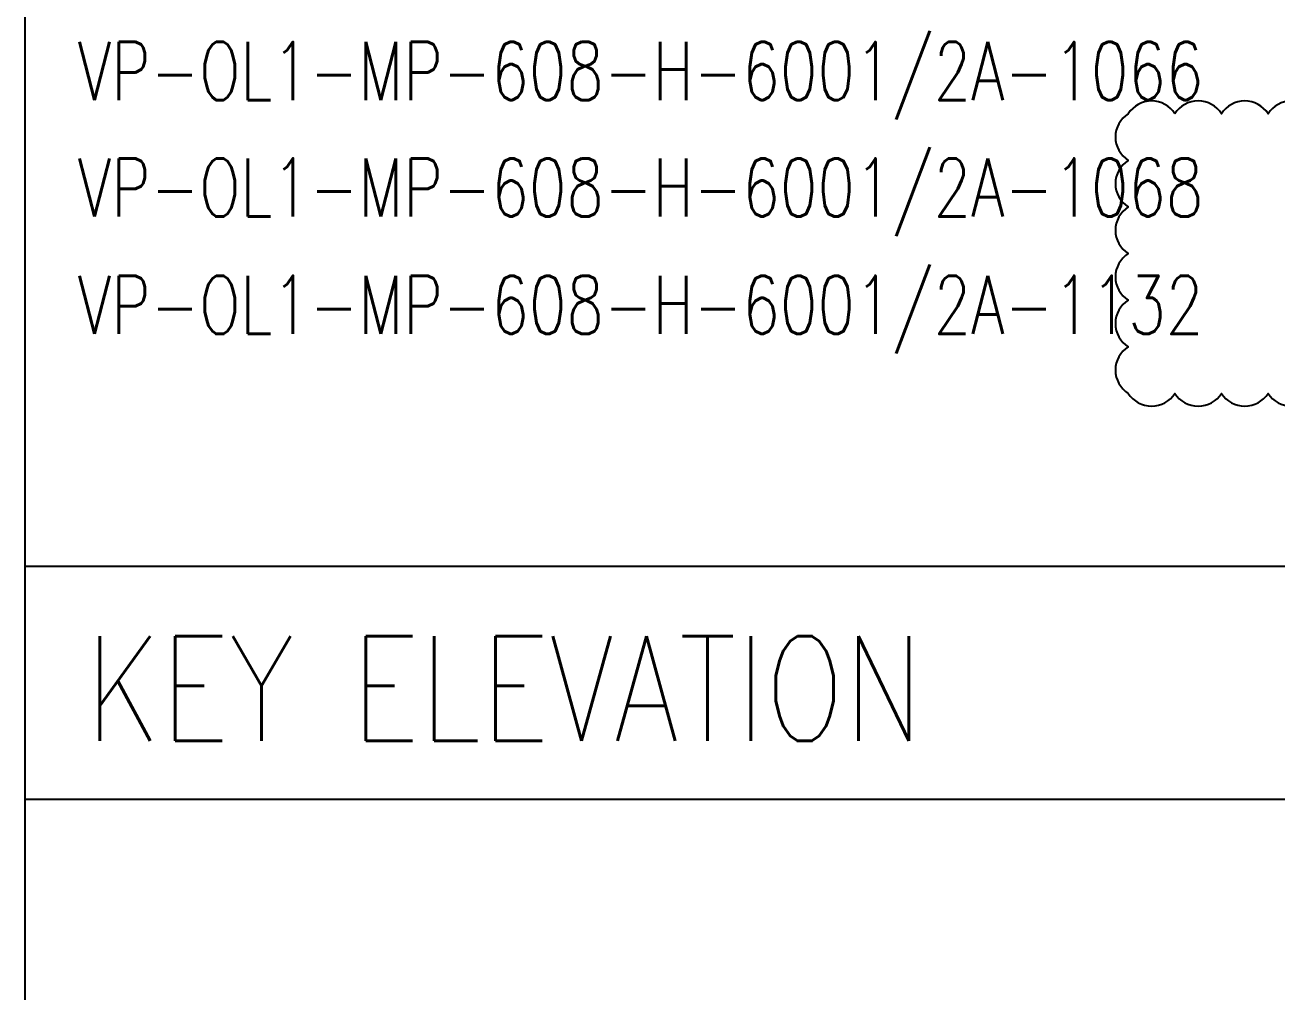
# Model space of a CAD drawing. Header units: millimetres. Extents: x 0 to 134087, y -49114 to 20834.
# Drawn here: x 40922 to 42265, y -38942 to -37905 of the extents above; entities that cross this region are included whole.
import ezdxf

# ---------------------------------------------------------------- set-up
doc = ezdxf.new("R2010")
doc.units = ezdxf.units.MM
doc.header["$LTSCALE"] = 35
for name, color, linetype in [('CON-C', 4, 'Continuous'), ('REV-0A', 2, 'Continuous'), ('TXT-C', 4, 'Continuous'), ('TXT-Y', 2, 'Continuous')]:
    doc.layers.add(name, color=color, linetype=linetype)
doc.styles.add('SIMPLEX', font='simplex.shx', dxfattribs={"width": 0.8})

msp = doc.modelspace()

# ---------------------------------------------------------------- linework, layer by layer
at = {"layer": 'CON-C'}
for p, q in [((40922.2513, -40935.0284), (40922.2513, -34685.1627)), ((40922.2513, -38485.0284), (44219.9063, -38485.0284)), ((40922.2513, -38735.0284), (44219.9063, -38735.0284))]:
    msp.add_line(p, q, dxfattribs=at)
at = {"layer": 'REV-0A'}
msp.add_lwpolyline([(42155.3647, -37999.785, 0.548618787), (42105.3647, -37999.785, 0.548618787), (42105.3647, -38049.785, 0.548618787), (42105.3647, -38099.785, 0.548618787), (42105.3647, -38149.785, 0.548618787), (42105.3647, -38199.785, 0.548618787), (42105.3647, -38249.785, 0.548618787), (42105.3647, -38299.785, 0.548618787), (42155.3647, -38299.785, 0.548618787), (42205.3647, -38299.785, 0.548618787), (42255.3647, -38299.785, 0.548618787), (42305.3647, -38299.785, 0.548618787), (42355.3647, -38299.785, 0.548618787), (42355.3647, -38249.785, 0.548618787), (42355.3647, -38199.785, 0.548618787), (42355.3647, -38149.785, 0.548618787), (42355.3647, -38099.785, 0.548618787), (42355.3647, -38049.785, 0.548618787), (42355.3647, -37999.785, 0.548618787), (42305.3647, -37999.785, 0.548618787), (42255.3647, -37999.785, 0.548618787), (42205.3647, -37999.785, 0.548618787)], format="xyb", close=True, dxfattribs=at)

# ---------------------------------------------------------------- texts
at = {"layer": 'TXT-C', "style": 'SIMPLEX', "width": 0.8}
msp.add_text('KEY ELEVATION', height=112.5, dxfattribs=at).set_placement((40986.9108, -38672.5284))
at = {"layer": 'TXT-Y', "style": 'SIMPLEX', "width": 0.75}
for s, p in [('VP-OL1-MP-608-H-6001/2A-1066', (40978.5013, -37985.1627)), ('VP-OL1-MP-608-H-6001/2A-1068', (40978.5013, -38110.1627)), ('VP-OL1-MP-608-H-6001/2A-1132', (40978.5013, -38236.0509))]:
    msp.add_text(s, height=62.5, dxfattribs=at).set_placement(p)

doc.saveas('drawing.dxf')
